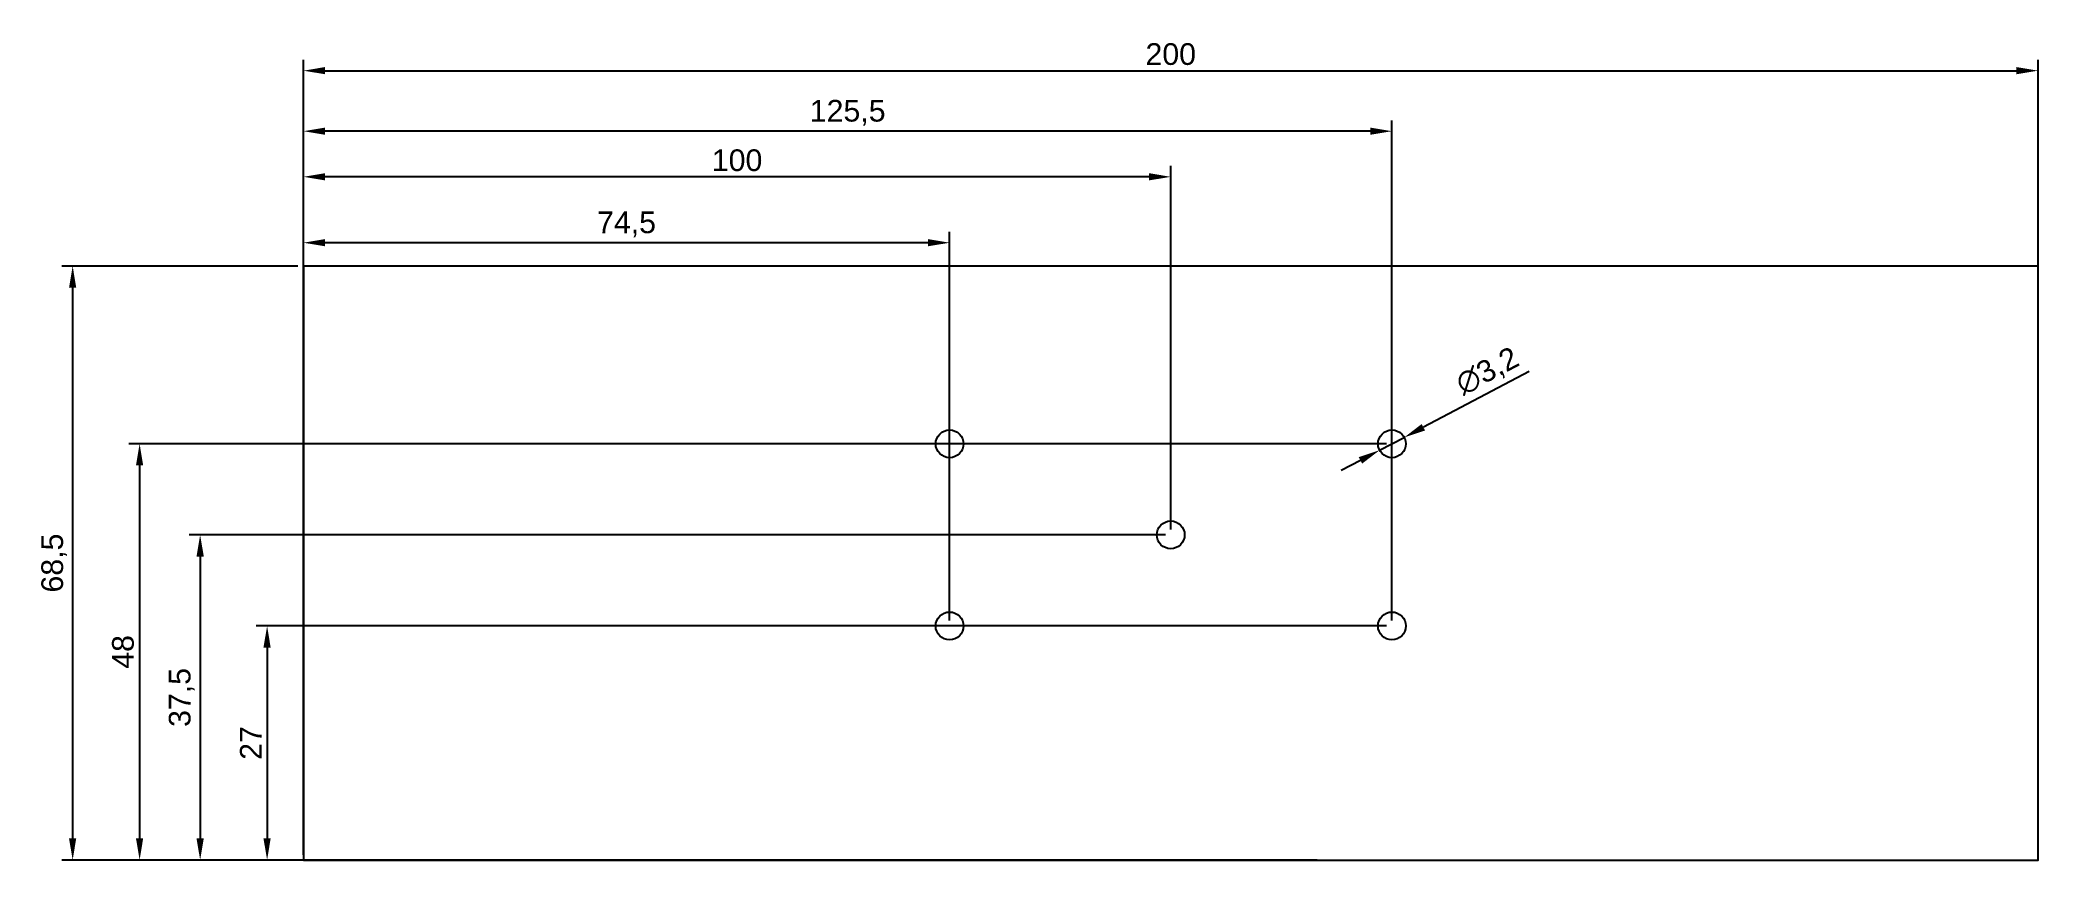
# Model space of a CAD drawing. Header units: millimetres. Extents: x -30 to 200, y 0 to 95.
import ezdxf

# ---------------------------------------------------------------- set-up
doc = ezdxf.new("R2010")
doc.units = ezdxf.units.MM
doc.styles.get("Standard").update_dxf_attribs({"font": 'arial.ttf'})
doc.dimstyles.new('ISO-25', dxfattribs={"dimtxt": 2.5, "dimasz": 2.5, "dimexe": 1.25, "dimexo": 0.625, "dimtad": 1, "dimtxsty": 'Standard', "dimcen": 2.5, "dimadec": 0, "dimazin": 0, "dimtfac": 1, "dimtmove": 0, "dimatfit": 3, "dimfxl": 1, "dimarcsym": 0})

# ---------------------------------------------------------------- blocks, each defined once
blk = doc.blocks.new('*D1')
at = {"color": 0, "lineweight": -2, "transparency": 16777216}
for p, q in [((99.38, 37.5), (-13.16, 37.5)), ((-11.91, 35), (-11.91, 2.5)), ((99.38, 0), (-13.16, 0))]:
    blk.add_line(p, q, dxfattribs=at)
at = {"color": 0, "transparency": 16777216}
for points in [[(-12.33, 35), (-11.49, 35), (-11.91, 37.5)], [(-12.33, 2.5), (-11.49, 2.5), (-11.91, 0)]]:
    blk.add_solid(points, dxfattribs=at)
at = {"layer": 'Defpoints', "color": 0, "transparency": 16777216}
for p in [(100, 37.5), (100, 0), (-11.91, 0)]:
    blk.add_point(p, dxfattribs=at)
at = {"color": 0, "transparency": 16777216, "insert": (-14.04, 18.75), "char_height": 2.5, "attachment_point": 5, "rotation": 90}
blk.add_mtext('37,5', dxfattribs=at)
blk = doc.blocks.new('*D2')
at = {"color": 0, "lineweight": -2, "transparency": 16777216}
for p, q in [((0, 38.12), (0, 80.04)), ((97.5, 78.79), (2.5, 78.79)), ((100, 38.12), (100, 80.04))]:
    blk.add_line(p, q, dxfattribs=at)
at = {"color": 0, "transparency": 16777216}
for points in [[(2.5, 79.21), (2.5, 78.38), (0, 78.79)], [(97.5, 79.21), (97.5, 78.38), (100, 78.79)]]:
    blk.add_solid(points, dxfattribs=at)
at = {"layer": 'Defpoints', "color": 0, "transparency": 16777216}
for p in [(0, 78.79), (0, 37.5), (100, 37.5)]:
    blk.add_point(p, dxfattribs=at)
at = {"color": 0, "transparency": 16777216, "insert": (50, 80.69), "char_height": 2.5, "attachment_point": 5}
blk.add_mtext('100', dxfattribs=at)
blk = doc.blocks.new('*D3')
at = {"color": 0, "lineweight": -2, "transparency": 16777216}
for p, q in [((0, 30.63), (0, 72.44)), ((74.5, 27.62), (74.5, 72.44)), ((72, 71.19), (2.5, 71.19))]:
    blk.add_line(p, q, dxfattribs=at)
at = {"color": 0, "transparency": 16777216}
for points in [[(2.5, 71.61), (2.5, 70.78), (0, 71.19)], [(72, 71.61), (72, 70.78), (74.5, 71.19)]]:
    blk.add_solid(points, dxfattribs=at)
at = {"layer": 'Defpoints', "color": 0, "transparency": 16777216}
for p in [(0, 71.19), (0, 30), (74.5, 27)]:
    blk.add_point(p, dxfattribs=at)
at = {"color": 0, "transparency": 16777216, "insert": (37.25, 73.31), "char_height": 2.5, "attachment_point": 5}
blk.add_mtext('74,5', dxfattribs=at)
blk = doc.blocks.new('*D4')
at = {"color": 0, "lineweight": -2, "transparency": 16777216}
for p, q in [((0, 30.63), (0, 85.3)), ((125.5, 27.62), (125.5, 85.3)), ((123, 84.05), (2.5, 84.05))]:
    blk.add_line(p, q, dxfattribs=at)
at = {"color": 0, "transparency": 16777216}
for points in [[(2.5, 84.47), (2.5, 83.64), (0, 84.05)], [(123, 84.47), (123, 83.64), (125.5, 84.05)]]:
    blk.add_solid(points, dxfattribs=at)
at = {"layer": 'Defpoints', "color": 0, "transparency": 16777216}
for p in [(0, 84.05), (0, 30), (125.5, 27)]:
    blk.add_point(p, dxfattribs=at)
at = {"color": 0, "transparency": 16777216, "insert": (62.75, 86.18), "char_height": 2.5, "attachment_point": 5}
blk.add_mtext('125,5', dxfattribs=at)
blk = doc.blocks.new('*D5')
at = {"color": 0, "lineweight": -2, "transparency": 16777216}
for p, q in [((124.88, 48), (-20.14, 48)), ((-18.89, 45.5), (-18.89, 2.5)), ((116.88, 0), (-20.14, 0))]:
    blk.add_line(p, q, dxfattribs=at)
at = {"color": 0, "transparency": 16777216}
for points in [[(-19.31, 45.5), (-18.48, 45.5), (-18.89, 48)], [(-19.31, 2.5), (-18.48, 2.5), (-18.89, 0)]]:
    blk.add_solid(points, dxfattribs=at)
at = {"layer": 'Defpoints', "color": 0, "transparency": 16777216}
for p in [(125.5, 48), (117.5, 0), (-18.89, 0)]:
    blk.add_point(p, dxfattribs=at)
at = {"color": 0, "transparency": 16777216, "insert": (-20.8, 24), "char_height": 2.5, "attachment_point": 5, "rotation": 90}
blk.add_mtext('48', dxfattribs=at)
blk = doc.blocks.new('*D6')
at = {"color": 0, "lineweight": -2, "transparency": 16777216}
for p, q in [((124.88, 27), (-5.44, 27)), ((-4.19, 24.5), (-4.19, 2.5)), ((116.88, 0), (-5.44, 0))]:
    blk.add_line(p, q, dxfattribs=at)
at = {"color": 0, "transparency": 16777216}
for points in [[(-4.61, 24.5), (-3.78, 24.5), (-4.19, 27)], [(-4.61, 2.5), (-3.78, 2.5), (-4.19, 0)]]:
    blk.add_solid(points, dxfattribs=at)
at = {"layer": 'Defpoints', "color": 0, "transparency": 16777216}
for p in [(125.5, 27), (117.5, 0), (-4.19, 0)]:
    blk.add_point(p, dxfattribs=at)
at = {"color": 0, "transparency": 16777216, "insert": (-6.07, 13.5), "char_height": 2.5, "attachment_point": 5, "rotation": 90}
blk.add_mtext('27', dxfattribs=at)
blk = doc.blocks.new('*D7')
at = {"color": 0, "lineweight": -2, "transparency": 16777216}
for p, q in [((141.34, 56.33), (129.13, 49.91)), ((124.08, 47.26), (126.92, 48.74)), ((121.87, 46.09), (119.66, 44.93))]:
    blk.add_line(p, q, dxfattribs=at)
at = {"color": 0, "transparency": 16777216}
for points in [[(128.93, 50.28), (129.32, 49.54), (126.92, 48.74)], [(121.68, 46.46), (122.07, 45.72), (124.08, 47.26)]]:
    blk.add_solid(points, dxfattribs=at)
at = {"layer": 'Defpoints', "color": 0, "transparency": 16777216}
for p in [(126.92, 48.74), (124.08, 47.26)]:
    blk.add_point(p, dxfattribs=at)
at = {"color": 0, "transparency": 16777216, "insert": (136.57, 56.27), "char_height": 2.5, "attachment_point": 5, "rotation": 27.7373}
blk.add_mtext('∅3,2', dxfattribs=at)
blk = doc.blocks.new('*D8')
at = {"color": 0, "lineweight": -2, "transparency": 16777216}
for p, q in [((-0.63, 68.5), (-27.86, 68.5)), ((-26.61, 66), (-26.61, 2.5)), ((-0.63, 0), (-27.86, 0))]:
    blk.add_line(p, q, dxfattribs=at)
at = {"color": 0, "transparency": 16777216}
for points in [[(-27.03, 66), (-26.2, 66), (-26.61, 68.5)], [(-27.03, 2.5), (-26.2, 2.5), (-26.61, 0)]]:
    blk.add_solid(points, dxfattribs=at)
at = {"layer": 'Defpoints', "color": 0, "transparency": 16777216}
for p in [(0, 68.5), (0, 0), (-26.61, 0)]:
    blk.add_point(p, dxfattribs=at)
at = {"color": 0, "transparency": 16777216, "insert": (-28.74, 34.25), "char_height": 2.5, "attachment_point": 5, "rotation": 90}
blk.add_mtext('68,5', dxfattribs=at)
blk = doc.blocks.new('*D9')
at = {"color": 0, "lineweight": -2, "transparency": 16777216}
for p, q in [((0, 0.62), (0, 92.28)), ((200, 0.62), (200, 92.28)), ((2.5, 91.03), (197.5, 91.03))]:
    blk.add_line(p, q, dxfattribs=at)
at = {"color": 0, "transparency": 16777216}
for points in [[(2.5, 91.45), (2.5, 90.62), (0, 91.03)], [(197.5, 91.45), (197.5, 90.62), (200, 91.03)]]:
    blk.add_solid(points, dxfattribs=at)
at = {"layer": 'Defpoints', "color": 0, "transparency": 16777216}
for p in [(200, 91.03), (0, 0), (200, 0)]:
    blk.add_point(p, dxfattribs=at)
at = {"color": 0, "transparency": 16777216, "insert": (100, 92.93), "char_height": 2.5, "attachment_point": 5}
blk.add_mtext('200', dxfattribs=at)

msp = doc.modelspace()

# ---------------------------------------------------------------- linework, layer by layer
msp.add_lwpolyline([(0, 0), (200, 0), (200, 68.5), (0, 68.5)], close=True)
at = {"color": 1}
for centre in [(74.5, 48), (125.5, 48), (100, 37.5), (74.5, 27), (125.5, 27)]:
    msp.add_circle(centre, 1.6, dxfattribs=at)

# ---------------------------------------------------------------- dimensions: what is measured, and where the dimension line sits
for base, p1, p2, picture, middle in [((200, 91.033), (0, 0), (200, 0), '*D9', (100, 92.934)), ((0, 84.052), (125.5, 27), (0, 30), '*D4', (62.75, 86.179)), ((0, 78.793), (100, 37.5), (0, 37.5), '*D2', (50, 80.694)), ((0, 71.193), (74.5, 27), (0, 30), '*D3', (37.25, 73.315))]:
    dim = msp.add_linear_dim(base=base, p1=p1, p2=p2, dimstyle='ISO-25')
    dim.commit()
    dim.dimension.update_dxf_attribs({"geometry": picture, "text_midpoint": middle})
for base, p1, p2, picture, middle in [((-26.613, 0), (0, 68.5), (0, 0), '*D8', (-28.74, 34.25)), ((-18.895, 0), (125.5, 48), (117.5, 0), '*D5', (-20.796, 24)), ((-11.909, 0), (100, 37.5), (100, 0), '*D1', (-14.036, 18.75)), ((-4.194, 0), (125.5, 27), (117.5, 0), '*D6', (-6.074, 13.5))]:
    dim = msp.add_linear_dim(base=base, p1=p1, p2=p2, angle=90, dimstyle='ISO-25')
    dim.commit()
    dim.dimension.update_dxf_attribs({"geometry": picture, "text_midpoint": middle})
dim = msp.add_diameter_dim_2p(p1=(124.084, 47.255), p2=(126.916, 48.745), dimstyle='ISO-25')
dim.commit()
dim.dimension.update_dxf_attribs({"geometry": '*D7', "text_midpoint": (137.581, 54.353), "dimtype": 163})

doc.saveas('drawing.dxf')
